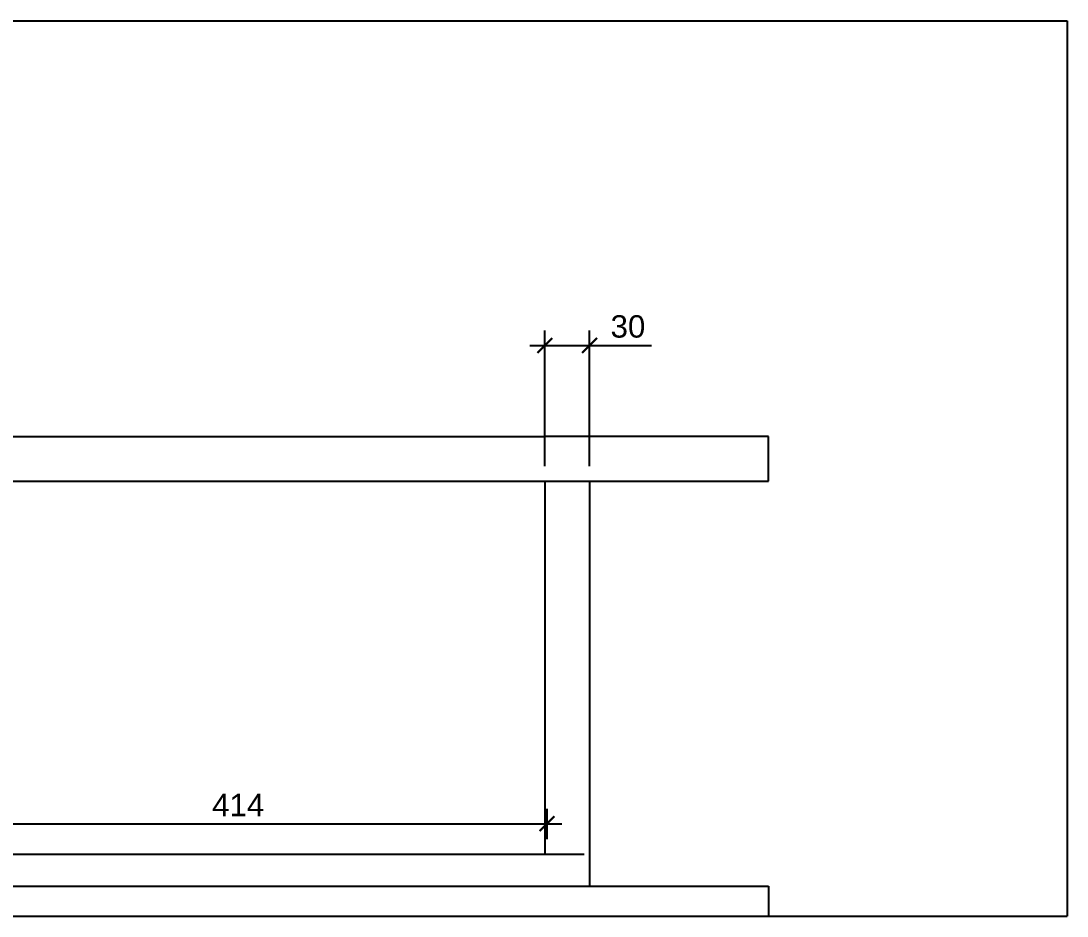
# Model space of a CAD drawing. Header units: centimetres. Extents: x -3096 to 17897, y -3131 to 15798.
# Drawn here: x 13422 to 14123, y 912 to 1512 of the extents above; entities that cross this region are included whole.
import ezdxf

# ---------------------------------------------------------------- set-up
doc = ezdxf.new("R2010")
doc.units = ezdxf.units.CM
doc.layers.add('A-ANNO SYMB', color=3, linetype='Continuous', lineweight=13)
doc.styles.get("Standard").update_dxf_attribs({"font": 'Arial.ttf'})
doc.dimstyles.new('1_100', dxfattribs={"dimtxt": 15, "dimasz": 10, "dimexe": 10, "dimexo": 10, "dimgap": 5, "dimtad": 2, "dimdec": 0, "dimtxsty": 'Standard', "dimblk": 'ARCHTICK', "dimcen": 2.5, "dimdle": 10, "dimadec": 0, "dimazin": 0, "dimtfac": 1, "dimtdec": 0, "dimtmove": 0, "dimatfit": 3, "dimldrblk": 'ARCHTICK', "dimfxl": 1, "dimarcsym": 0})

# ---------------------------------------------------------------- blocks, each defined once
blk = doc.blocks.new('_ArchTick')
at = {"color": 0, "linetype": 'ByBlock', "const_width": 0.15}
blk.add_lwpolyline([(-0.5, -0.5), (0.5, 0.5)], dxfattribs=at)
blk = doc.blocks.new('*D49')
at = {"layer": 'A-ANNO SYMB', "color": 0, "lineweight": -2, "transparency": 16777216}
for p, q in [((13360.83, 963.86), (13360.83, 984.33)), ((13774.83, 963.86), (13774.83, 984.33)), ((13350.83, 974.33), (13784.83, 974.33))]:
    blk.add_line(p, q, dxfattribs=at)
at = {"layer": 'Defpoints', "color": 0, "transparency": 16777216}
for p in [(13774.83, 974.33), (13360.83, 953.86), (13774.83, 953.86)]:
    blk.add_point(p, dxfattribs=at)
at = {"layer": 'A-ANNO SYMB', "color": 0, "lineweight": -2, "transparency": 16777216, "xscale": 10, "yscale": 10, "zscale": 10, "rotation": 180}
blk.add_blockref('_ArchTick', (13360.83, 974.33), dxfattribs=at)
at = {"layer": 'A-ANNO SYMB', "color": 0, "lineweight": -2, "transparency": 16777216, "xscale": 10, "yscale": 10, "zscale": 10}
blk.add_blockref('_ArchTick', (13774.83, 974.33), dxfattribs=at)
at = {"layer": 'A-ANNO SYMB', "color": 0, "transparency": 16777216, "insert": (13567.83, 986.86), "char_height": 15, "attachment_point": 5}
blk.add_mtext('414', dxfattribs=at)
blk = doc.blocks.new('*D62')
at = {"layer": 'A-ANNO SYMB', "color": 0, "lineweight": -2, "transparency": 16777216}
for p, q in [((13773.33, 1213.86), (13773.33, 1304.86)), ((13803.33, 1213.86), (13803.33, 1304.86)), ((13763.33, 1294.86), (13803.33, 1294.86)), ((13803.33, 1294.86), (13844.76, 1294.86))]:
    blk.add_line(p, q, dxfattribs=at)
at = {"layer": 'Defpoints', "color": 0, "transparency": 16777216}
for p in [(13803.33, 1294.86), (13773.33, 1203.86), (13803.33, 1203.86)]:
    blk.add_point(p, dxfattribs=at)
at = {"layer": 'A-ANNO SYMB', "color": 0, "lineweight": -2, "transparency": 16777216, "xscale": 10, "yscale": 10, "zscale": 10, "rotation": 180}
blk.add_blockref('_ArchTick', (13773.33, 1294.86), dxfattribs=at)
at = {"layer": 'A-ANNO SYMB', "color": 0, "lineweight": -2, "transparency": 16777216, "xscale": 10, "yscale": 10, "zscale": 10}
blk.add_blockref('_ArchTick', (13803.33, 1294.86), dxfattribs=at)
at = {"layer": 'A-ANNO SYMB', "color": 0, "transparency": 16777216, "insert": (13829.05, 1307.52), "char_height": 15, "attachment_point": 5}
blk.add_mtext('30', dxfattribs=at)

msp = doc.modelspace()

# ---------------------------------------------------------------- linework, layer by layer
for p, q in [((12123.33, 1512.39), (14123.33, 1512.39)), ((14123.33, 1512.39), (14123.33, 912.39)), ((12473.33, 1233.81), (13773.33, 1233.81)), ((13923.33, 1233.81), (13773.33, 1233.81)), ((13923.33, 1203.81), (13923.33, 1233.81)), ((12323.33, 1203.81), (13773.33, 1203.81)), ((13773.33, 1203.81), (13923.33, 1203.81)), ((13773.33, 1203.81), (13773.33, 953.81)), ((13803.33, 1203.81), (13803.33, 953.81)), ((12443.33, 953.81), (13799.82, 953.81)), ((13803.33, 953.81), (13803.33, 932.39)), ((12473.33, 932.39), (13773.33, 932.39)), ((13773.33, 932.39), (13923.33, 932.39)), ((13923.33, 932.39), (13923.33, 912.39)), ((12123.33, 912.39), (14123.33, 912.39))]:
    msp.add_line(p, q)

# ---------------------------------------------------------------- dimensions: what is measured, and where the dimension line sits
at = {"layer": 'A-ANNO SYMB'}
for base, p1, p2, picture, middle in [((13803.33, 1294.86), (13773.33, 1203.86), (13803.33, 1203.86), '*D62', (13829.05, 1307.52)), ((13774.83, 974.33), (13360.83, 953.86), (13774.83, 953.86), '*D49', (13567.83, 986.86))]:
    dim = msp.add_linear_dim(base=base, p1=p1, p2=p2, dimstyle='1_100', dxfattribs=at)
    dim.commit()
    dim.dimension.update_dxf_attribs({"geometry": picture, "text_midpoint": middle})

doc.saveas('drawing.dxf')
